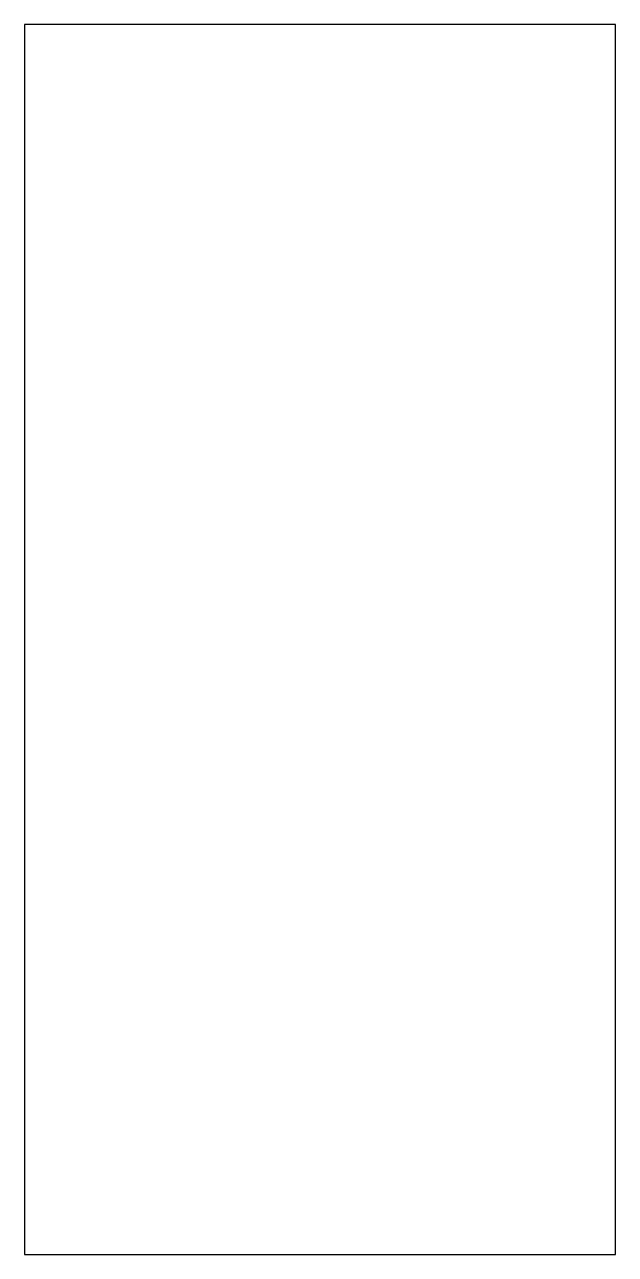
# Model space of a CAD drawing. Header units: millimetres. Extents: x 108 to 223, y 230 to 470.
import ezdxf

# ---------------------------------------------------------------- set-up
doc = ezdxf.new("R2010")
doc.units = ezdxf.units.MM
doc.layers.get('0').update_dxf_attribs({"linetype": 'CONTINUOUS'})

msp = doc.modelspace()

# ---------------------------------------------------------------- linework, layer by layer
msp.add_lwpolyline([(223, 230.2), (223, 469.5), (108, 469.5), (108, 385.6), (108, 385.6), (108, 230.2)], close=True)

doc.saveas('drawing.dxf')
